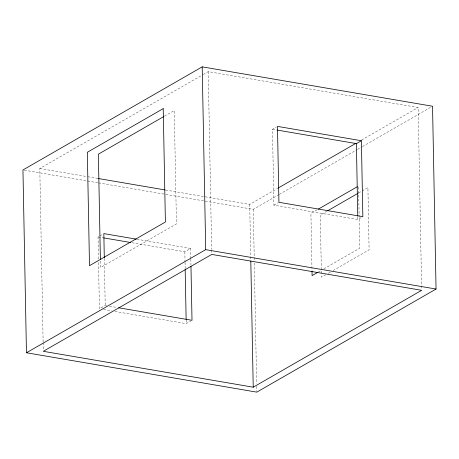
<?xml version="1.0" encoding="UTF-8"?>
<svg xmlns="http://www.w3.org/2000/svg" width="459" height="459" viewBox="0 0 459 459"><rect width="100%" height="100%" fill="white"/><g stroke="black" fill="none" stroke-linecap="round" stroke-linejoin="round"><path stroke-width="0.34" stroke-dasharray="2.29 1.72" d="M43.123 341.995L39.79 168.516L202.648 74.846M203.268 74.49L208.243 71.627L418.16 107.521L421.643 288.883M164.397 116.196L174.265 110.521L176.445 223.906L100.55 267.563L100.412 260.431M361.181 217.606L357.842 219.528L273.925 205.179L272.462 129.266L276.358 127.023M98.461 258.985L98.037 236.93L99.196 236.259M99.775 235.926L102.673 234.262M165.601 190.026L249.713 204.41L277.684 188.322M361.6 140.052L418.16 107.521M98.553 182.889L253.288 209.344L278.716 194.719M279.336 194.364L356.873 149.766M357.492 149.41L361.83 146.914M362.449 146.559L432.539 106.241M131.911 242.719L184.839 251.767L190.634 248.434L190.824 258.4M273.925 205.179L278.372 202.62M106.626 305.705L105.214 305.464L99.419 308.798L98.519 261.831M317.094 209.855L310.909 213.412L312.005 270.615M327.083 211.1L320.279 215.013L321.403 273.65M358.64 192.952L367.917 187.611L369.116 249.822L333.228 270.46M114.945 311.454L186.216 323.641L190.852 320.973M318.288 272.061L321.38 270.282M323.859 268.859L359.741 248.221L358.548 186.01M325.804 274.734L321.472 277.225L321.42 274.362M328.277 273.312L330.755 271.883M272.462 129.266L276.697 129.989M39.79 168.516L87.147 176.617M87.853 176.738L98.456 178.551M24.361 170.203L97.847 182.768M137 239.265L190.634 248.434M98.037 236.93L102.977 237.773M109.449 306.187L117.211 307.519M103.654 309.521L112.122 310.972M357.785 216.659L357.842 219.528M253.288 209.344L254.263 260.242M254.32 263.11L256.633 383.535M256.69 386.403L256.782 391.424M249.713 204.41L250.769 259.605M208.243 71.627L211.656 249.403M211.668 250.121L211.737 253.707M190.841 259.111L190.95 264.803M184.839 251.767L185.029 261.728M185.046 262.439L185.166 268.848M186.147 320.078L186.216 323.641M104.313 258.497L105.214 305.464M43.135 342.712L43.272 349.878"/><path stroke-width="0.69" d="M202.201 66.859L22.95 169.962L26.461 352.759L256.799 392.141L436.05 289.038L432.539 106.241L202.201 66.859L205.712 249.656L26.461 352.759M163.777 116.552L98.369 154.172L100.395 259.719M278.303 187.96L356.006 143.271M277.402 130.109L356.385 143.61L361.388 140.735L362.845 216.648L278.929 202.299L277.471 126.386L361.388 140.735M318.334 209.143L357.309 186.721M327.703 210.744L358.02 193.308M317.668 272.416L312.103 275.624L312.017 271.332M253.225 387.201L421.672 290.312L211.748 254.424L43.301 351.313L253.225 387.201L250.798 261.039M98.456 178.551L164.896 189.906M205.712 249.656L436.05 289.038M136.294 239.145L103.832 233.597L104.296 257.786M103.682 237.894L130.499 242.478M118.623 307.76L192.011 320.307L190.973 266.226M356.385 143.61L357.773 215.942M185.178 269.559L186.136 319.366M163.22 108.628L87.325 152.285L89.505 265.675L165.401 222.018L163.22 108.628"/></g></svg>
